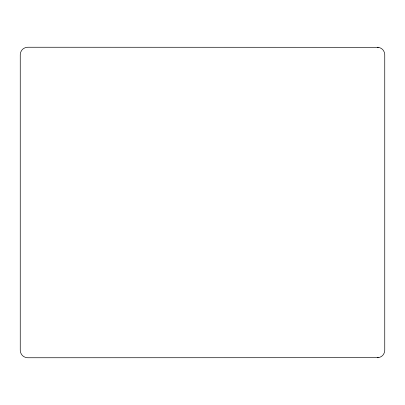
<?xml version="1.0" encoding="UTF-8"?>
<svg xmlns="http://www.w3.org/2000/svg" width="405" height="405" viewBox="0 0 405 405"><rect width="100%" height="100%" fill="white"/><g stroke="black" fill="none" stroke-linecap="round" stroke-linejoin="round"><path stroke-width="0.61" d="M378.275 47.314L27.697 47.248A7.447 7.447 0 0 0 20.25 54.7L20.25 350.3A7.447 7.447 0 0 0 27.697 357.752L378.275 357.686M377.303 47.248A7.447 7.447 0 0 1 384.75 54.7L384.75 350.3A7.447 7.447 0 0 1 377.303 357.752"/></g></svg>
